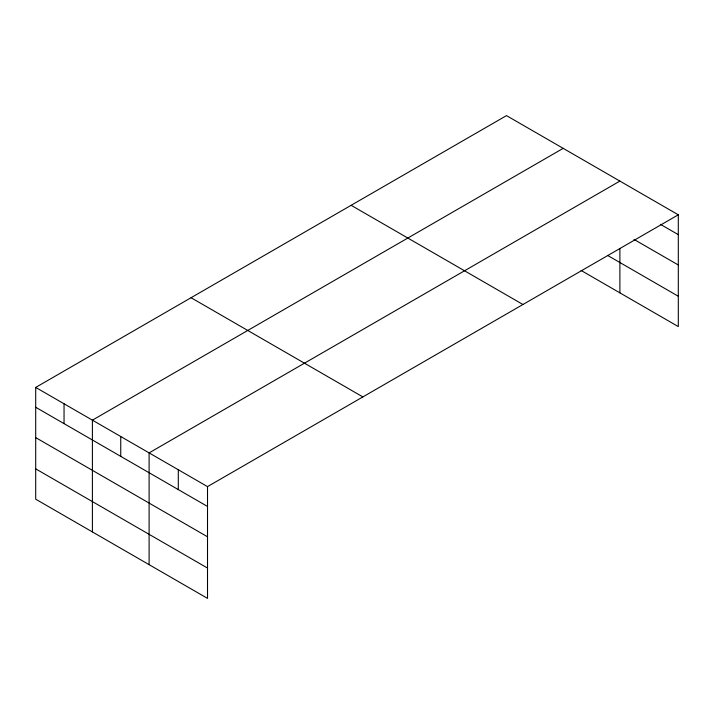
<?xml version="1.0" encoding="UTF-8"?>
<svg xmlns="http://www.w3.org/2000/svg" width="714" height="714" viewBox="0 0 714 714"><rect width="100%" height="100%" fill="white"/><g stroke="black" fill="none" stroke-linecap="round" stroke-linejoin="round"><path stroke-width="1.07" d="M581.142 270.481L678.3 326.584L678.3 214.807L506.485 115.614L35.7 387.416L35.7 499.193L207.515 598.386L207.515 486.618L35.7 387.416M563.185 148.351L92.401 420.153L92.401 531.921M619.886 181.088L149.101 452.89L149.101 564.658M207.515 486.618L678.3 214.807M660.396 224.321L678.3 234.656M634.014 239.422L678.3 264.992M607.596 255.425L678.3 296.248M351.127 205.311L522.943 304.503M191.057 297.72L362.873 396.922M35.7 407.266L207.515 506.458M35.7 437.602L207.515 536.794M35.7 468.857L207.515 568.049M619.886 248.508L619.886 292.856M178.304 469.75L178.304 489.599M120.746 436.522L120.746 456.371M64.046 403.785L64.046 423.634"/></g></svg>
